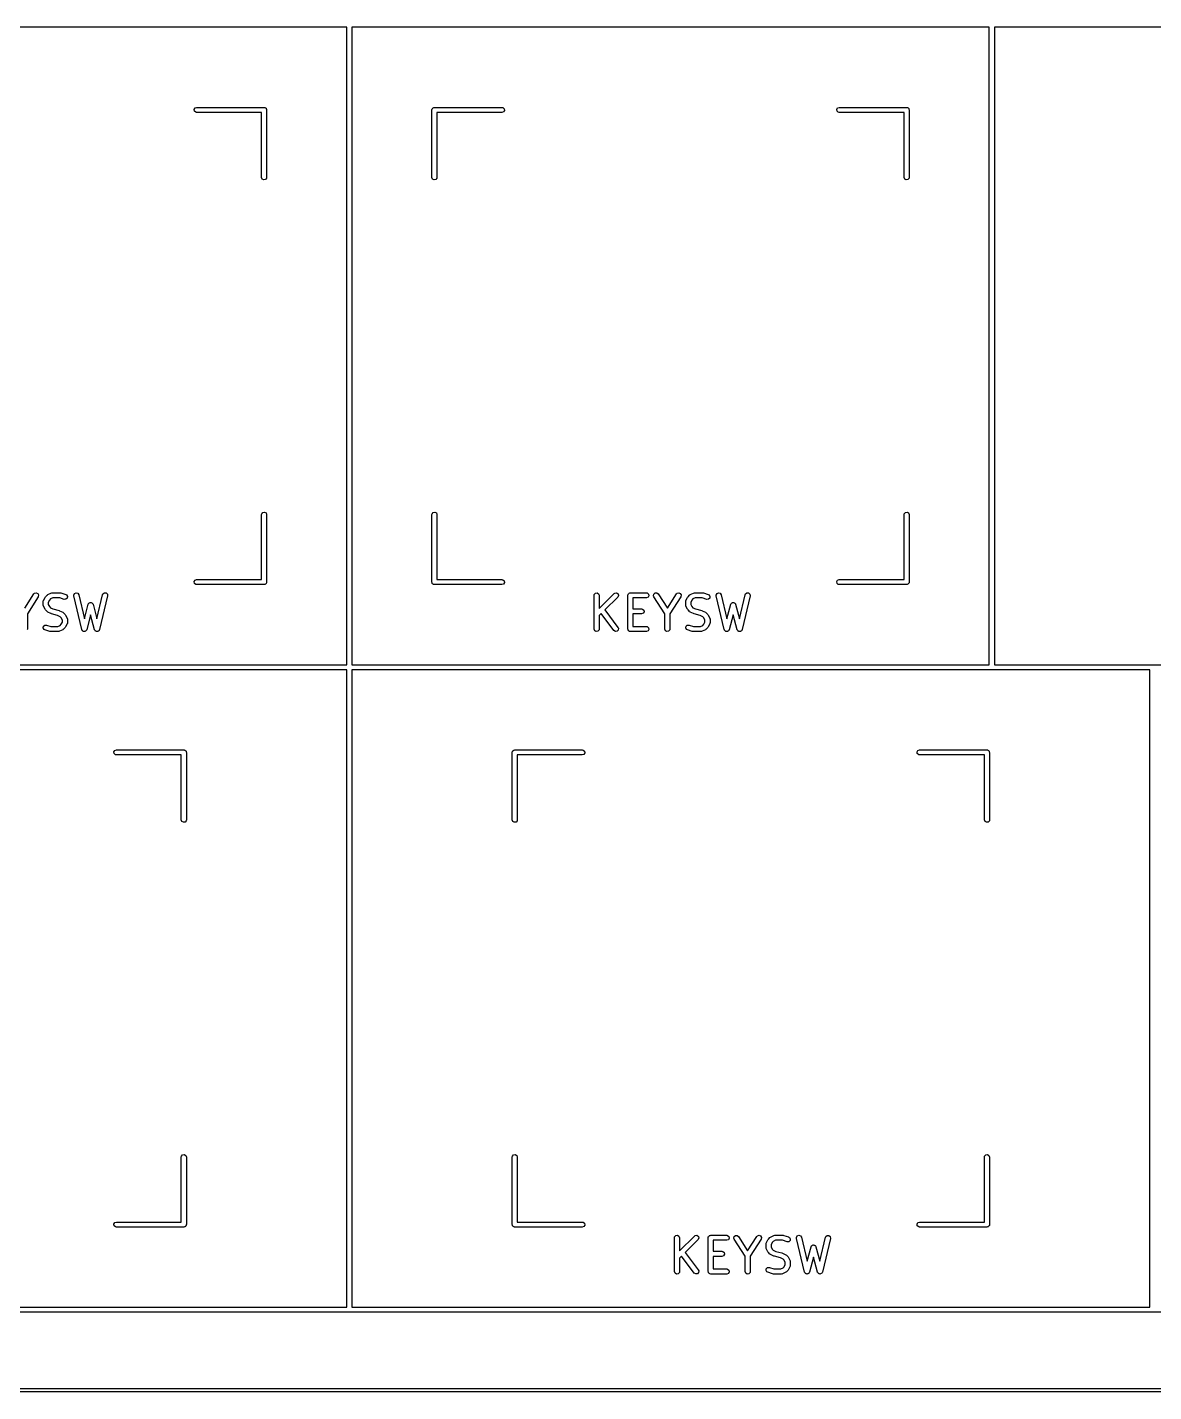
# Model space of a CAD drawing. Extents: x 382 to 810, y -162 to 0.
# Drawn here: x 667.52 to 700.92, y -161.91 to -121.45 of the extents above; entities that cross this region are included whole.
import ezdxf

# ---------------------------------------------------------------- set-up
doc = ezdxf.new("R2010")
doc.units = 0
doc.layers.add('BLACK', color=7, linetype='CONTINUOUS')

msp = doc.modelspace()

# ---------------------------------------------------------------- linework, layer by layer
at = {"layer": 'BLACK', "linetype": 'CONTINUOUS'}
for p, q in [((667.543, -121.449), (658.093, -121.449)), ((676.993, -121.449), (667.543, -121.449)), ((676.993, -140.349), (676.993, -121.449)), ((677.143, -121.449), (677.143, -140.349)), ((686.593, -121.449), (677.143, -121.449)), ((696.043, -121.449), (686.593, -121.449)), ((696.043, -140.349), (696.043, -121.449)), ((696.193, -121.449), (696.193, -140.349)), ((705.643, -121.449), (696.193, -121.449)), ((672.469, -123.886), (672.495, -123.842)), ((672.478, -123.937), (672.469, -123.886)), ((672.517, -123.97), (672.478, -123.937)), ((672.495, -123.842), (672.543, -123.824)), ((672.543, -123.974), (672.517, -123.97)), ((672.543, -123.824), (674.543, -123.824)), ((674.468, -123.974), (672.543, -123.974)), ((674.468, -125.899), (674.468, -123.974)), ((674.543, -123.824), (674.553, -123.826)), ((674.553, -123.826), (674.556, -123.826)), ((674.556, -123.826), (674.559, -123.827)), ((674.559, -123.827), (674.569, -123.829)), ((674.569, -123.829), (674.584, -123.842)), ((674.584, -123.842), (674.6, -123.851)), ((674.6, -123.851), (674.603, -123.858)), ((674.603, -123.858), (674.608, -123.862)), ((674.608, -123.862), (674.611, -123.881)), ((674.611, -123.881), (674.618, -123.899)), ((674.618, -123.899), (674.618, -125.899)), ((679.518, -123.899), (679.52, -123.89)), ((679.518, -125.899), (679.518, -123.899)), ((679.519, -123.886), (679.521, -123.884)), ((679.52, -123.89), (679.519, -123.886)), ((679.521, -123.884), (679.523, -123.874)), ((679.523, -123.874), (679.535, -123.859)), ((679.535, -123.859), (679.545, -123.842)), ((679.545, -123.842), (679.551, -123.84)), ((679.551, -123.84), (679.555, -123.835)), ((679.555, -123.835), (679.575, -123.831)), ((679.575, -123.831), (679.593, -123.824)), ((679.593, -123.824), (681.593, -123.824)), ((681.593, -123.974), (679.668, -123.974)), ((679.668, -123.974), (679.668, -125.899)), ((681.593, -123.824), (681.619, -123.829)), ((681.641, -123.957), (681.593, -123.974)), ((681.619, -123.829), (681.658, -123.862)), ((681.667, -123.913), (681.641, -123.957)), ((681.658, -123.862), (681.667, -123.913)), ((691.519, -123.886), (691.545, -123.842)), ((691.528, -123.937), (691.519, -123.886)), ((691.567, -123.97), (691.528, -123.937)), ((691.545, -123.842), (691.593, -123.824)), ((691.593, -123.974), (691.567, -123.97)), ((691.593, -123.824), (693.593, -123.824)), ((693.518, -123.974), (691.593, -123.974)), ((693.518, -125.899), (693.518, -123.974)), ((693.593, -123.824), (693.603, -123.826)), ((693.603, -123.826), (693.606, -123.826)), ((693.606, -123.826), (693.609, -123.827)), ((693.609, -123.827), (693.619, -123.829)), ((693.619, -123.829), (693.634, -123.842)), ((693.634, -123.842), (693.65, -123.851)), ((693.65, -123.851), (693.653, -123.858)), ((693.653, -123.858), (693.658, -123.862)), ((693.658, -123.862), (693.661, -123.881)), ((693.661, -123.881), (693.668, -123.899)), ((693.668, -123.899), (693.668, -125.899)), ((674.486, -125.948), (674.468, -125.899)), ((674.53, -125.973), (674.486, -125.948)), ((674.58, -125.964), (674.53, -125.973)), ((674.613, -125.925), (674.58, -125.964)), ((674.618, -125.899), (674.613, -125.925)), ((679.536, -125.948), (679.518, -125.899)), ((679.58, -125.973), (679.536, -125.948)), ((679.63, -125.964), (679.58, -125.973)), ((679.663, -125.925), (679.63, -125.964)), ((679.668, -125.899), (679.663, -125.925)), ((693.536, -125.948), (693.518, -125.899)), ((693.58, -125.973), (693.536, -125.948)), ((693.63, -125.964), (693.58, -125.973)), ((693.663, -125.925), (693.63, -125.964)), ((693.668, -125.899), (693.663, -125.925)), ((674.468, -135.899), (674.473, -135.874)), ((674.468, -137.824), (674.468, -135.899)), ((674.473, -135.874), (674.505, -135.835)), ((674.505, -135.835), (674.556, -135.826)), ((674.556, -135.826), (674.6, -135.851)), ((674.6, -135.851), (674.618, -135.899)), ((674.618, -135.899), (674.618, -137.899)), ((679.518, -135.899), (679.523, -135.874)), ((679.518, -137.899), (679.518, -135.899)), ((679.523, -135.874), (679.555, -135.835)), ((679.555, -135.835), (679.606, -135.826)), ((679.606, -135.826), (679.65, -135.851)), ((679.65, -135.851), (679.668, -135.899)), ((679.668, -135.899), (679.668, -137.824)), ((693.518, -135.899), (693.523, -135.874)), ((693.518, -137.824), (693.518, -135.899)), ((693.523, -135.874), (693.555, -135.835)), ((693.555, -135.835), (693.606, -135.826)), ((693.606, -135.826), (693.65, -135.851)), ((693.65, -135.851), (693.668, -135.899)), ((693.668, -135.899), (693.668, -137.899)), ((672.469, -137.886), (672.495, -137.842)), ((672.478, -137.937), (672.469, -137.886)), ((672.517, -137.97), (672.478, -137.937)), ((672.495, -137.842), (672.543, -137.824)), ((672.543, -137.824), (674.468, -137.824)), ((674.591, -137.957), (674.585, -137.959)), ((674.601, -137.94), (674.591, -137.957)), ((674.613, -137.925), (674.601, -137.94)), ((674.615, -137.915), (674.613, -137.925)), ((674.617, -137.913), (674.615, -137.915)), ((674.618, -137.899), (674.616, -137.909)), ((674.616, -137.909), (674.617, -137.913)), ((679.525, -137.918), (679.518, -137.899)), ((679.528, -137.937), (679.525, -137.918)), ((679.533, -137.941), (679.528, -137.937)), ((679.536, -137.948), (679.533, -137.941)), ((679.552, -137.957), (679.536, -137.948)), ((679.567, -137.97), (679.552, -137.957)), ((679.668, -137.824), (681.593, -137.824)), ((681.593, -137.824), (681.619, -137.829)), ((681.641, -137.957), (681.593, -137.974)), ((681.619, -137.829), (681.658, -137.862)), ((681.667, -137.913), (681.641, -137.957)), ((681.658, -137.862), (681.667, -137.913)), ((691.519, -137.886), (691.545, -137.842)), ((691.528, -137.937), (691.519, -137.886)), ((691.567, -137.97), (691.528, -137.937)), ((691.545, -137.842), (691.593, -137.824)), ((691.593, -137.824), (693.518, -137.824)), ((693.641, -137.957), (693.635, -137.959)), ((693.651, -137.94), (693.641, -137.957)), ((693.663, -137.925), (693.651, -137.94)), ((693.665, -137.915), (693.663, -137.925)), ((693.667, -137.913), (693.665, -137.915)), ((693.668, -137.899), (693.666, -137.909)), ((693.666, -137.909), (693.667, -137.913)), ((667.448, -138.676), (667.718, -138.252)), ((667.844, -138.332), (667.523, -138.837)), ((667.718, -138.252), (667.735, -138.232)), ((667.735, -138.232), (667.784, -138.217)), ((667.784, -138.217), (667.832, -138.236)), ((667.832, -138.236), (667.855, -138.282)), ((667.855, -138.282), (667.844, -138.332)), ((668, -138.449), (668.047, -138.354)), ((668.047, -138.354), (668.061, -138.335)), ((668.061, -138.334), (668.109, -138.286)), ((668.061, -138.335), (668.061, -138.334)), ((668.109, -138.286), (668.127, -138.274)), ((668.127, -138.274), (668.128, -138.272)), ((668.128, -138.272), (668.224, -138.225)), ((668.224, -138.225), (668.249, -138.217)), ((668.249, -138.217), (668.253, -138.218)), ((668.253, -138.218), (668.257, -138.217)), ((668.257, -138.217), (668.495, -138.217)), ((668.495, -138.217), (668.517, -138.221)), ((668.517, -138.221), (668.519, -138.221)), ((668.519, -138.221), (668.662, -138.268)), ((668.662, -138.268), (668.685, -138.281)), ((668.685, -138.281), (668.712, -138.324)), ((668.712, -138.324), (668.704, -138.375)), ((668.897, -138.283), (668.92, -138.237)), ((668.899, -138.309), (668.897, -138.283)), ((669.137, -139.309), (668.899, -138.309)), ((668.92, -138.237), (668.967, -138.217)), ((668.967, -138.217), (669.016, -138.232)), ((669.016, -138.232), (669.045, -138.274)), ((669.045, -138.274), (669.214, -138.985)), ((669.586, -138.985), (669.756, -138.274)), ((669.902, -138.309), (669.664, -139.309)), ((669.756, -138.274), (669.766, -138.251)), ((669.766, -138.251), (669.807, -138.22)), ((669.807, -138.22), (669.858, -138.223)), ((669.858, -138.223), (669.896, -138.258)), ((669.896, -138.258), (669.902, -138.309)), ((672.543, -137.974), (672.517, -137.97)), ((674.543, -137.974), (672.543, -137.974)), ((674.561, -137.968), (674.543, -137.974)), ((674.58, -137.964), (674.561, -137.968)), ((674.585, -137.959), (674.58, -137.964)), ((679.577, -137.972), (679.567, -137.97)), ((679.58, -137.973), (679.577, -137.972)), ((679.583, -137.973), (679.58, -137.973)), ((679.593, -137.974), (679.583, -137.973)), ((681.593, -137.974), (679.593, -137.974)), ((684.328, -138.292), (684.332, -138.266)), ((684.328, -139.292), (684.328, -138.292)), ((684.332, -138.266), (684.365, -138.227)), ((684.365, -138.227), (684.416, -138.218)), ((684.416, -138.218), (684.46, -138.244)), ((684.46, -138.244), (684.478, -138.292)), ((684.478, -138.682), (684.921, -138.239)), ((684.478, -138.292), (684.478, -138.682)), ((685.027, -138.345), (684.644, -138.727)), ((684.921, -138.239), (684.942, -138.224)), ((684.942, -138.224), (684.993, -138.219)), ((684.993, -138.219), (685.035, -138.249)), ((685.049, -138.298), (685.027, -138.345)), ((685.035, -138.249), (685.049, -138.298)), ((685.328, -138.292), (685.329, -138.282)), ((685.328, -139.292), (685.328, -138.292)), ((685.329, -138.279), (685.33, -138.276)), ((685.329, -138.282), (685.329, -138.279)), ((685.33, -138.276), (685.332, -138.266)), ((685.332, -138.266), (685.345, -138.251)), ((685.345, -138.251), (685.354, -138.234)), ((685.354, -138.234), (685.361, -138.232)), ((685.361, -138.232), (685.365, -138.227)), ((685.365, -138.227), (685.384, -138.223)), ((685.384, -138.223), (685.403, -138.217)), ((685.403, -138.217), (685.879, -138.217)), ((685.879, -138.217), (685.904, -138.221)), ((685.927, -138.349), (685.879, -138.367)), ((685.904, -138.221), (685.944, -138.254)), ((685.953, -138.305), (685.927, -138.349)), ((685.944, -138.254), (685.953, -138.305)), ((686.091, -138.308), (686.098, -138.257)), ((686.101, -138.332), (686.091, -138.308)), ((686.098, -138.257), (686.136, -138.223)), ((686.423, -138.837), (686.101, -138.332)), ((686.136, -138.223), (686.187, -138.22)), ((686.187, -138.22), (686.228, -138.252)), ((686.228, -138.252), (686.498, -138.676)), ((686.498, -138.676), (686.768, -138.252)), ((686.894, -138.332), (686.573, -138.837)), ((686.768, -138.252), (686.785, -138.232)), ((686.785, -138.232), (686.834, -138.217)), ((686.834, -138.217), (686.882, -138.236)), ((686.882, -138.236), (686.905, -138.282)), ((686.905, -138.282), (686.894, -138.332)), ((687.05, -138.449), (687.097, -138.354)), ((687.097, -138.354), (687.111, -138.335)), ((687.111, -138.334), (687.159, -138.286)), ((687.111, -138.335), (687.111, -138.334)), ((687.159, -138.286), (687.177, -138.274)), ((687.177, -138.274), (687.178, -138.272)), ((687.178, -138.272), (687.274, -138.225)), ((687.274, -138.225), (687.299, -138.217)), ((687.299, -138.217), (687.303, -138.218)), ((687.303, -138.218), (687.307, -138.217)), ((687.307, -138.217), (687.545, -138.217)), ((687.545, -138.217), (687.567, -138.221)), ((687.567, -138.221), (687.569, -138.221)), ((687.569, -138.221), (687.712, -138.268)), ((687.712, -138.268), (687.735, -138.281)), ((687.735, -138.281), (687.762, -138.324)), ((687.762, -138.324), (687.754, -138.375)), ((687.947, -138.283), (687.97, -138.237)), ((687.949, -138.309), (687.947, -138.283)), ((688.187, -139.309), (687.949, -138.309)), ((687.97, -138.237), (688.017, -138.217)), ((688.017, -138.217), (688.066, -138.232)), ((688.066, -138.232), (688.095, -138.274)), ((688.095, -138.274), (688.264, -138.985)), ((688.636, -138.985), (688.806, -138.274)), ((688.952, -138.309), (688.714, -139.309)), ((688.806, -138.274), (688.816, -138.251)), ((688.816, -138.251), (688.857, -138.22)), ((688.857, -138.22), (688.908, -138.223)), ((688.908, -138.223), (688.946, -138.258)), ((688.946, -138.258), (688.952, -138.309)), ((691.593, -137.974), (691.567, -137.97)), ((693.593, -137.974), (691.593, -137.974)), ((693.611, -137.968), (693.593, -137.974)), ((693.63, -137.964), (693.611, -137.968)), ((693.635, -137.959), (693.63, -137.964)), ((667.992, -138.482), (667.996, -138.457)), ((667.992, -138.578), (667.992, -138.482)), ((667.993, -138.582), (667.992, -138.578)), ((667.992, -138.586), (667.993, -138.582)), ((668, -138.611), (667.992, -138.586)), ((667.996, -138.457), (667.999, -138.453)), ((667.999, -138.453), (668, -138.449)), ((668.047, -138.706), (668, -138.611)), ((668.049, -138.707), (668.047, -138.706)), ((668.061, -138.726), (668.049, -138.707)), ((668.109, -138.773), (668.061, -138.726)), ((668.176, -138.431), (668.142, -138.5)), ((668.142, -138.5), (668.142, -138.56)), ((668.142, -138.56), (668.176, -138.628)), ((668.206, -138.401), (668.176, -138.431)), ((668.176, -138.628), (668.206, -138.659)), ((668.275, -138.367), (668.206, -138.401)), ((668.206, -138.659), (668.283, -138.697)), ((668.483, -138.367), (668.275, -138.367)), ((668.283, -138.697), (668.466, -138.743)), ((668.466, -138.743), (668.478, -138.748)), ((668.478, -138.748), (668.481, -138.749)), ((668.481, -138.749), (668.577, -138.796)), ((668.615, -138.411), (668.483, -138.367)), ((668.666, -138.409), (668.615, -138.411)), ((668.704, -138.375), (668.666, -138.409)), ((669.214, -138.985), (669.328, -138.558)), ((669.328, -138.558), (669.339, -138.535)), ((669.339, -138.535), (669.344, -138.531)), ((669.344, -138.531), (669.347, -138.524)), ((669.347, -138.524), (669.365, -138.516)), ((669.365, -138.516), (669.381, -138.505)), ((669.381, -138.505), (669.387, -138.506)), ((669.387, -138.506), (669.394, -138.503)), ((669.394, -138.503), (669.412, -138.508)), ((669.412, -138.508), (669.432, -138.51)), ((669.432, -138.51), (669.437, -138.514)), ((669.437, -138.514), (669.443, -138.516)), ((669.443, -138.516), (669.454, -138.532)), ((669.454, -138.532), (669.468, -138.546)), ((669.468, -138.546), (669.469, -138.553)), ((669.469, -138.553), (669.473, -138.558)), ((669.473, -138.558), (669.586, -138.985)), ((684.644, -138.727), (685.034, -139.247)), ((685.879, -138.367), (685.478, -138.367)), ((685.478, -138.367), (685.478, -138.693)), ((685.478, -138.693), (685.736, -138.693)), ((685.736, -138.693), (685.762, -138.698)), ((685.762, -138.698), (685.801, -138.73)), ((685.801, -138.73), (685.81, -138.781)), ((687.042, -138.482), (687.046, -138.457)), ((687.042, -138.578), (687.042, -138.482)), ((687.043, -138.582), (687.042, -138.578)), ((687.042, -138.586), (687.043, -138.582)), ((687.05, -138.611), (687.042, -138.586)), ((687.046, -138.457), (687.049, -138.453)), ((687.049, -138.453), (687.05, -138.449)), ((687.097, -138.706), (687.05, -138.611)), ((687.099, -138.707), (687.097, -138.706)), ((687.111, -138.726), (687.099, -138.707)), ((687.159, -138.773), (687.111, -138.726)), ((687.226, -138.431), (687.192, -138.5)), ((687.192, -138.5), (687.192, -138.56)), ((687.192, -138.56), (687.226, -138.628)), ((687.256, -138.401), (687.226, -138.431)), ((687.226, -138.628), (687.256, -138.659)), ((687.325, -138.367), (687.256, -138.401)), ((687.256, -138.659), (687.333, -138.697)), ((687.533, -138.367), (687.325, -138.367)), ((687.333, -138.697), (687.516, -138.743)), ((687.516, -138.743), (687.528, -138.748)), ((687.528, -138.748), (687.531, -138.749)), ((687.531, -138.749), (687.627, -138.796)), ((687.665, -138.411), (687.533, -138.367)), ((687.716, -138.409), (687.665, -138.411)), ((687.754, -138.375), (687.716, -138.409)), ((688.264, -138.985), (688.378, -138.558)), ((688.378, -138.558), (688.389, -138.535)), ((688.389, -138.535), (688.394, -138.531)), ((688.394, -138.531), (688.397, -138.524)), ((688.397, -138.524), (688.415, -138.516)), ((688.415, -138.516), (688.431, -138.505)), ((688.431, -138.505), (688.437, -138.506)), ((688.437, -138.506), (688.444, -138.503)), ((688.444, -138.503), (688.462, -138.508)), ((688.462, -138.508), (688.482, -138.51)), ((688.482, -138.51), (688.487, -138.514)), ((688.487, -138.514), (688.493, -138.516)), ((688.493, -138.516), (688.504, -138.532)), ((688.504, -138.532), (688.518, -138.546)), ((688.518, -138.546), (688.519, -138.553)), ((688.519, -138.553), (688.523, -138.558)), ((688.523, -138.558), (688.636, -138.985)), ((667.523, -138.837), (667.523, -139.292)), ((668.11, -138.774), (668.109, -138.773)), ((668.128, -138.787), (668.11, -138.774)), ((668.224, -138.835), (668.128, -138.787)), ((668.227, -138.835), (668.224, -138.835)), ((668.239, -138.841), (668.227, -138.835)), ((668.422, -138.886), (668.239, -138.841)), ((668.499, -138.925), (668.422, -138.886)), ((668.529, -138.955), (668.499, -138.925)), ((668.499, -139.183), (668.529, -139.152)), ((668.563, -139.024), (668.529, -138.955)), ((668.529, -139.152), (668.563, -139.084)), ((668.563, -139.084), (668.563, -139.024)), ((668.577, -138.796), (668.595, -138.81)), ((668.595, -138.81), (668.596, -138.81)), ((668.596, -138.81), (668.644, -138.858)), ((668.644, -138.858), (668.657, -138.876)), ((668.657, -138.876), (668.658, -138.877)), ((668.658, -138.877), (668.705, -138.973)), ((668.705, -139.135), (668.658, -139.23)), ((668.705, -138.973), (668.713, -138.998)), ((668.706, -139.13), (668.705, -139.135)), ((668.709, -139.127), (668.706, -139.13)), ((668.713, -139.101), (668.709, -139.127)), ((668.713, -138.998), (668.712, -139.002)), ((668.712, -139.002), (668.713, -139.006)), ((668.713, -139.006), (668.713, -139.101)), ((669.4, -138.869), (669.282, -139.311)), ((669.518, -139.311), (669.4, -138.869)), ((684.537, -138.835), (684.478, -138.894)), ((684.478, -138.894), (684.478, -139.292)), ((684.914, -139.337), (684.537, -138.835)), ((685.736, -138.843), (685.478, -138.843)), ((685.478, -138.843), (685.478, -139.217)), ((685.784, -138.825), (685.736, -138.843)), ((685.81, -138.781), (685.784, -138.825)), ((686.423, -139.292), (686.423, -138.837)), ((686.573, -138.837), (686.573, -139.292)), ((687.16, -138.774), (687.159, -138.773)), ((687.178, -138.787), (687.16, -138.774)), ((687.274, -138.835), (687.178, -138.787)), ((687.277, -138.835), (687.274, -138.835)), ((687.289, -138.841), (687.277, -138.835)), ((687.472, -138.886), (687.289, -138.841)), ((687.549, -138.925), (687.472, -138.886)), ((687.579, -138.955), (687.549, -138.925)), ((687.549, -139.183), (687.579, -139.152)), ((687.613, -139.024), (687.579, -138.955)), ((687.579, -139.152), (687.613, -139.084)), ((687.613, -139.084), (687.613, -139.024)), ((687.627, -138.796), (687.645, -138.81)), ((687.645, -138.81), (687.646, -138.81)), ((687.646, -138.81), (687.694, -138.858)), ((687.694, -138.858), (687.707, -138.876)), ((687.707, -138.876), (687.708, -138.877)), ((687.708, -138.877), (687.755, -138.973)), ((687.755, -139.135), (687.708, -139.23)), ((687.755, -138.973), (687.763, -138.998)), ((687.756, -139.13), (687.755, -139.135)), ((687.759, -139.127), (687.756, -139.13)), ((687.763, -139.101), (687.759, -139.127)), ((687.763, -138.998), (687.762, -139.002)), ((687.762, -139.002), (687.763, -139.006)), ((687.763, -139.006), (687.763, -139.101)), ((688.45, -138.869), (688.332, -139.311)), ((688.568, -139.311), (688.45, -138.869)), ((667.523, -139.292), (667.518, -139.317)), ((667.993, -139.259), (668.001, -139.208)), ((668.02, -139.303), (667.993, -139.259)), ((668.001, -139.208), (668.039, -139.174)), ((668.043, -139.315), (668.02, -139.303)), ((668.039, -139.174), (668.091, -139.173)), ((668.186, -139.363), (668.043, -139.315)), ((668.091, -139.173), (668.222, -139.217)), ((668.188, -139.363), (668.186, -139.363)), ((668.21, -139.367), (668.188, -139.363)), ((668.448, -139.367), (668.21, -139.367)), ((668.222, -139.217), (668.43, -139.217)), ((668.43, -139.217), (668.499, -139.183)), ((668.452, -139.365), (668.448, -139.367)), ((668.456, -139.366), (668.452, -139.365)), ((668.481, -139.359), (668.456, -139.366)), ((668.577, -139.311), (668.481, -139.359)), ((668.578, -139.31), (668.577, -139.311)), ((668.596, -139.297), (668.578, -139.31)), ((668.644, -139.25), (668.596, -139.297)), ((668.658, -139.23), (668.644, -139.248)), ((668.644, -139.248), (668.644, -139.25)), ((669.141, -139.316), (669.137, -139.309)), ((669.142, -139.324), (669.141, -139.316)), ((669.155, -139.337), (669.142, -139.324)), ((669.165, -139.352), (669.155, -139.337)), ((669.172, -139.354), (669.165, -139.352)), ((669.178, -139.36), (669.172, -139.354)), ((669.196, -139.361), (669.178, -139.36)), ((669.214, -139.367), (669.196, -139.361)), ((669.221, -139.364), (669.214, -139.367)), ((669.229, -139.364), (669.221, -139.364)), ((669.244, -139.354), (669.229, -139.364)), ((669.261, -139.346), (669.244, -139.354)), ((669.265, -139.339), (669.261, -139.346)), ((669.271, -139.335), (669.265, -139.339)), ((669.282, -139.311), (669.271, -139.335)), ((669.523, -139.318), (669.518, -139.311)), ((669.524, -139.325), (669.523, -139.318)), ((669.537, -139.338), (669.524, -139.325)), ((669.548, -139.353), (669.537, -139.338)), ((669.555, -139.355), (669.548, -139.353)), ((669.561, -139.361), (669.555, -139.355)), ((669.579, -139.362), (669.561, -139.361)), ((669.597, -139.367), (669.579, -139.362)), ((669.604, -139.363), (669.597, -139.367)), ((669.612, -139.364), (669.604, -139.363)), ((669.627, -139.353), (669.612, -139.364)), ((669.644, -139.345), (669.627, -139.353)), ((669.647, -139.338), (669.644, -139.345)), ((669.653, -139.333), (669.647, -139.338)), ((669.664, -139.309), (669.653, -139.333)), ((684.345, -139.34), (684.328, -139.292)), ((684.389, -139.366), (684.345, -139.34)), ((684.44, -139.357), (684.389, -139.366)), ((684.473, -139.317), (684.44, -139.357)), ((684.478, -139.292), (684.473, -139.317)), ((684.957, -139.365), (684.914, -139.337)), ((685.008, -139.359), (684.957, -139.365)), ((685.043, -139.321), (685.008, -139.359)), ((685.034, -139.247), (685.046, -139.27)), ((685.046, -139.27), (685.043, -139.321)), ((685.334, -139.31), (685.328, -139.292)), ((685.338, -139.329), (685.334, -139.31)), ((685.343, -139.334), (685.338, -139.329)), ((685.345, -139.34), (685.343, -139.334)), ((685.362, -139.35), (685.345, -139.34)), ((685.377, -139.362), (685.362, -139.35)), ((685.387, -139.364), (685.377, -139.362)), ((685.389, -139.366), (685.387, -139.364)), ((685.393, -139.365), (685.389, -139.366)), ((685.403, -139.367), (685.393, -139.365)), ((685.879, -139.367), (685.403, -139.367)), ((685.478, -139.217), (685.879, -139.217)), ((685.879, -139.217), (685.904, -139.221)), ((685.927, -139.349), (685.879, -139.367)), ((685.904, -139.221), (685.944, -139.254)), ((685.953, -139.305), (685.927, -139.349)), ((685.944, -139.254), (685.953, -139.305)), ((686.44, -139.34), (686.423, -139.292)), ((686.485, -139.366), (686.44, -139.34)), ((686.535, -139.357), (686.485, -139.366)), ((686.568, -139.317), (686.535, -139.357)), ((686.573, -139.292), (686.568, -139.317)), ((687.043, -139.259), (687.051, -139.208)), ((687.07, -139.303), (687.043, -139.259)), ((687.051, -139.208), (687.089, -139.174)), ((687.093, -139.315), (687.07, -139.303)), ((687.089, -139.174), (687.141, -139.173)), ((687.236, -139.363), (687.093, -139.315)), ((687.141, -139.173), (687.272, -139.217)), ((687.238, -139.363), (687.236, -139.363)), ((687.26, -139.367), (687.238, -139.363)), ((687.498, -139.367), (687.26, -139.367)), ((687.272, -139.217), (687.48, -139.217)), ((687.48, -139.217), (687.549, -139.183)), ((687.502, -139.365), (687.498, -139.367)), ((687.506, -139.366), (687.502, -139.365)), ((687.531, -139.359), (687.506, -139.366)), ((687.627, -139.311), (687.531, -139.359)), ((687.628, -139.31), (687.627, -139.311)), ((687.646, -139.297), (687.628, -139.31)), ((687.694, -139.25), (687.646, -139.297)), ((687.708, -139.23), (687.694, -139.248)), ((687.694, -139.248), (687.694, -139.25)), ((688.191, -139.316), (688.187, -139.309)), ((688.192, -139.324), (688.191, -139.316)), ((688.205, -139.337), (688.192, -139.324)), ((688.215, -139.352), (688.205, -139.337)), ((688.222, -139.354), (688.215, -139.352)), ((688.228, -139.36), (688.222, -139.354)), ((688.246, -139.361), (688.228, -139.36)), ((688.264, -139.367), (688.246, -139.361)), ((688.271, -139.364), (688.264, -139.367)), ((688.279, -139.364), (688.271, -139.364)), ((688.294, -139.354), (688.279, -139.364)), ((688.311, -139.346), (688.294, -139.354)), ((688.315, -139.339), (688.311, -139.346)), ((688.321, -139.335), (688.315, -139.339)), ((688.332, -139.311), (688.321, -139.335)), ((688.573, -139.318), (688.568, -139.311)), ((688.574, -139.325), (688.573, -139.318)), ((688.587, -139.338), (688.574, -139.325)), ((688.598, -139.353), (688.587, -139.338)), ((688.605, -139.355), (688.598, -139.353)), ((688.611, -139.361), (688.605, -139.355)), ((688.629, -139.362), (688.611, -139.361)), ((688.647, -139.367), (688.629, -139.362)), ((688.654, -139.363), (688.647, -139.367)), ((688.662, -139.364), (688.654, -139.363)), ((688.677, -139.353), (688.662, -139.364)), ((688.694, -139.345), (688.677, -139.353)), ((688.697, -139.338), (688.694, -139.345)), ((688.703, -139.333), (688.697, -139.338)), ((688.714, -139.309), (688.703, -139.333)), ((658.093, -140.349), (676.993, -140.349)), ((677.143, -140.349), (696.043, -140.349)), ((696.193, -140.349), (700.88, -140.349)), ((700.88, -140.349), (748.43, -140.349)), ((676.993, -140.499), (658.018, -140.499)), ((676.993, -159.399), (676.993, -140.499)), ((677.143, -140.499), (677.143, -159.399)), ((696.118, -140.499), (677.143, -140.499)), ((700.805, -140.499), (696.118, -140.499)), ((700.805, -159.399), (700.805, -140.499)), ((670.088, -142.936), (670.114, -142.892)), ((670.097, -142.987), (670.088, -142.936)), ((670.136, -143.02), (670.097, -142.987)), ((670.114, -142.892), (670.162, -142.874)), ((670.162, -143.024), (670.136, -143.02)), ((670.162, -142.874), (672.162, -142.874)), ((672.087, -143.024), (670.162, -143.024)), ((672.087, -144.949), (672.087, -143.024)), ((672.162, -142.874), (672.171, -142.876)), ((672.171, -142.876), (672.175, -142.876)), ((672.175, -142.876), (672.178, -142.877)), ((672.178, -142.877), (672.187, -142.879)), ((672.187, -142.879), (672.202, -142.892)), ((672.202, -142.892), (672.219, -142.901)), ((672.219, -142.901), (672.222, -142.908)), ((672.222, -142.908), (672.227, -142.912)), ((672.227, -142.912), (672.23, -142.931)), ((672.23, -142.931), (672.237, -142.949)), ((672.237, -142.949), (672.237, -144.949)), ((681.899, -142.949), (681.901, -142.94)), ((681.899, -144.949), (681.899, -142.949)), ((681.9, -142.936), (681.902, -142.934)), ((681.901, -142.94), (681.9, -142.936)), ((681.902, -142.934), (681.904, -142.924)), ((681.904, -142.924), (681.916, -142.909)), ((681.916, -142.909), (681.926, -142.892)), ((681.926, -142.892), (681.932, -142.89)), ((681.932, -142.89), (681.937, -142.885)), ((681.937, -142.885), (681.956, -142.881)), ((681.956, -142.881), (681.974, -142.874)), ((681.974, -142.874), (683.974, -142.874)), ((683.974, -143.024), (682.049, -143.024)), ((682.049, -143.024), (682.049, -144.949)), ((683.974, -142.874), (684, -142.879)), ((684.022, -143.007), (683.974, -143.024)), ((684, -142.879), (684.039, -142.912)), ((684.048, -142.963), (684.022, -143.007)), ((684.039, -142.912), (684.048, -142.963)), ((693.9, -142.936), (693.926, -142.892)), ((693.909, -142.987), (693.9, -142.936)), ((693.949, -143.02), (693.909, -142.987)), ((693.926, -142.892), (693.974, -142.874)), ((693.974, -143.024), (693.949, -143.02)), ((693.974, -142.874), (695.974, -142.874)), ((695.899, -143.024), (693.974, -143.024)), ((695.899, -144.949), (695.899, -143.024)), ((695.974, -142.874), (695.984, -142.876)), ((695.984, -142.876), (695.987, -142.876)), ((695.987, -142.876), (695.99, -142.877)), ((695.99, -142.877), (696, -142.879)), ((696, -142.879), (696.015, -142.892)), ((696.015, -142.892), (696.032, -142.901)), ((696.032, -142.901), (696.034, -142.908)), ((696.034, -142.908), (696.039, -142.912)), ((696.039, -142.912), (696.043, -142.931)), ((696.043, -142.931), (696.049, -142.949)), ((696.049, -142.949), (696.049, -144.949)), ((672.104, -144.998), (672.087, -144.949)), ((672.149, -145.023), (672.104, -144.998)), ((672.199, -145.014), (672.149, -145.023)), ((672.232, -144.975), (672.199, -145.014)), ((672.237, -144.949), (672.232, -144.975)), ((681.917, -144.998), (681.899, -144.949)), ((681.961, -145.023), (681.917, -144.998)), ((682.012, -145.014), (681.961, -145.023)), ((682.045, -144.975), (682.012, -145.014)), ((682.049, -144.949), (682.045, -144.975)), ((695.917, -144.998), (695.899, -144.949)), ((695.961, -145.023), (695.917, -144.998)), ((696.012, -145.014), (695.961, -145.023)), ((696.045, -144.975), (696.012, -145.014)), ((696.049, -144.949), (696.045, -144.975)), ((672.087, -154.949), (672.091, -154.924)), ((672.087, -156.874), (672.087, -154.949)), ((672.091, -154.924), (672.124, -154.885)), ((672.124, -154.885), (672.175, -154.876)), ((672.175, -154.876), (672.219, -154.901)), ((672.219, -154.901), (672.237, -154.949)), ((672.237, -154.949), (672.237, -156.949)), ((681.899, -154.949), (681.904, -154.924)), ((681.899, -156.949), (681.899, -154.949)), ((681.904, -154.924), (681.937, -154.885)), ((681.937, -154.885), (681.987, -154.876)), ((681.987, -154.876), (682.032, -154.901)), ((682.032, -154.901), (682.049, -154.949)), ((682.049, -154.949), (682.049, -156.874)), ((695.899, -154.949), (695.904, -154.924)), ((695.899, -156.874), (695.899, -154.949)), ((695.904, -154.924), (695.937, -154.885)), ((695.937, -154.885), (695.987, -154.876)), ((695.987, -154.876), (696.032, -154.901)), ((696.032, -154.901), (696.049, -154.949)), ((696.049, -154.949), (696.049, -156.949)), ((670.088, -156.936), (670.114, -156.892)), ((670.097, -156.987), (670.088, -156.936)), ((670.114, -156.892), (670.162, -156.874)), ((670.162, -156.874), (672.087, -156.874)), ((672.234, -156.965), (672.232, -156.975)), ((672.236, -156.963), (672.234, -156.965)), ((672.237, -156.949), (672.235, -156.959)), ((672.235, -156.959), (672.236, -156.963)), ((681.906, -156.968), (681.899, -156.949)), ((681.909, -156.987), (681.906, -156.968)), ((682.049, -156.874), (683.974, -156.874)), ((683.974, -156.874), (684, -156.879)), ((684, -156.879), (684.039, -156.912)), ((684.048, -156.963), (684.022, -157.007)), ((684.039, -156.912), (684.048, -156.963)), ((693.9, -156.936), (693.926, -156.892)), ((693.909, -156.987), (693.9, -156.936)), ((693.926, -156.892), (693.974, -156.874)), ((693.974, -156.874), (695.899, -156.874)), ((696.046, -156.965), (696.045, -156.975)), ((696.048, -156.963), (696.046, -156.965)), ((696.049, -156.949), (696.048, -156.959)), ((696.048, -156.959), (696.048, -156.963)), ((670.136, -157.02), (670.097, -156.987)), ((670.162, -157.024), (670.136, -157.02)), ((672.162, -157.024), (670.162, -157.024)), ((672.18, -157.018), (672.162, -157.024)), ((672.199, -157.014), (672.18, -157.018)), ((672.204, -157.009), (672.199, -157.014)), ((672.21, -157.007), (672.204, -157.009)), ((672.22, -156.99), (672.21, -157.007)), ((672.232, -156.975), (672.22, -156.99)), ((681.914, -156.991), (681.909, -156.987)), ((681.917, -156.998), (681.914, -156.991)), ((681.934, -157.007), (681.917, -156.998)), ((681.949, -157.02), (681.934, -157.007)), ((681.958, -157.022), (681.949, -157.02)), ((681.961, -157.023), (681.958, -157.022)), ((681.965, -157.023), (681.961, -157.023)), ((681.974, -157.024), (681.965, -157.023)), ((683.974, -157.024), (681.974, -157.024)), ((684.022, -157.007), (683.974, -157.024)), ((686.709, -157.342), (686.713, -157.316)), ((686.709, -158.342), (686.709, -157.342)), ((686.713, -157.316), (686.746, -157.277)), ((686.746, -157.277), (686.797, -157.268)), ((686.797, -157.268), (686.841, -157.294)), ((686.841, -157.294), (686.859, -157.342)), ((686.859, -157.732), (687.302, -157.289)), ((686.859, -157.342), (686.859, -157.732)), ((687.302, -157.289), (687.323, -157.274)), ((687.323, -157.274), (687.375, -157.269)), ((687.375, -157.269), (687.417, -157.299)), ((687.43, -157.348), (687.408, -157.395)), ((687.417, -157.299), (687.43, -157.348)), ((687.709, -157.342), (687.71, -157.332)), ((687.709, -158.342), (687.709, -157.342)), ((687.71, -157.329), (687.712, -157.326)), ((687.71, -157.332), (687.71, -157.329)), ((687.712, -157.326), (687.713, -157.316)), ((687.713, -157.316), (687.726, -157.301)), ((687.726, -157.301), (687.736, -157.284)), ((687.736, -157.284), (687.742, -157.282)), ((687.742, -157.282), (687.746, -157.277)), ((687.746, -157.277), (687.765, -157.273)), ((687.765, -157.273), (687.784, -157.267)), ((687.784, -157.267), (688.26, -157.267)), ((688.26, -157.267), (688.286, -157.271)), ((688.286, -157.271), (688.325, -157.304)), ((688.334, -157.355), (688.308, -157.399)), ((688.325, -157.304), (688.334, -157.355)), ((688.472, -157.358), (688.479, -157.307)), ((688.482, -157.382), (688.472, -157.358)), ((688.479, -157.307), (688.517, -157.273)), ((688.517, -157.273), (688.568, -157.27)), ((688.568, -157.27), (688.609, -157.302)), ((688.609, -157.302), (688.879, -157.726)), ((688.879, -157.726), (689.149, -157.302)), ((689.149, -157.302), (689.167, -157.282)), ((689.167, -157.282), (689.216, -157.267)), ((689.216, -157.267), (689.263, -157.286)), ((689.263, -157.286), (689.287, -157.332)), ((689.287, -157.332), (689.276, -157.382)), ((689.493, -157.384), (689.54, -157.336)), ((689.54, -157.336), (689.559, -157.324)), ((689.559, -157.324), (689.56, -157.322)), ((689.56, -157.322), (689.655, -157.275)), ((689.655, -157.275), (689.68, -157.267)), ((689.68, -157.267), (689.684, -157.268)), ((689.684, -157.268), (689.689, -157.267)), ((689.689, -157.267), (689.927, -157.267)), ((689.927, -157.267), (689.949, -157.271)), ((689.949, -157.271), (689.95, -157.271)), ((689.95, -157.271), (690.093, -157.318)), ((690.093, -157.318), (690.116, -157.331)), ((690.116, -157.331), (690.143, -157.374)), ((690.143, -157.374), (690.135, -157.425)), ((690.328, -157.333), (690.351, -157.287)), ((690.33, -157.359), (690.328, -157.333)), ((690.568, -158.359), (690.33, -157.359)), ((690.351, -157.287), (690.398, -157.267)), ((690.398, -157.267), (690.448, -157.282)), ((690.448, -157.282), (690.476, -157.324)), ((690.476, -157.324), (690.645, -158.035)), ((691.018, -158.035), (691.187, -157.324)), ((691.333, -157.359), (691.095, -158.359)), ((691.187, -157.324), (691.197, -157.301)), ((691.197, -157.301), (691.239, -157.27)), ((691.239, -157.27), (691.29, -157.273)), ((691.29, -157.273), (691.327, -157.308)), ((691.327, -157.308), (691.333, -157.359)), ((693.949, -157.02), (693.909, -156.987)), ((693.974, -157.024), (693.949, -157.02)), ((695.974, -157.024), (693.974, -157.024)), ((695.993, -157.018), (695.974, -157.024)), ((696.012, -157.014), (695.993, -157.018)), ((696.016, -157.009), (696.012, -157.014)), ((696.022, -157.007), (696.016, -157.009)), ((696.032, -156.99), (696.022, -157.007)), ((696.045, -156.975), (696.032, -156.99)), ((687.408, -157.395), (687.026, -157.777)), ((687.026, -157.777), (687.415, -158.297)), ((688.26, -157.417), (687.859, -157.417)), ((687.859, -157.417), (687.859, -157.743)), ((687.859, -157.743), (688.117, -157.743)), ((688.117, -157.743), (688.143, -157.748)), ((688.143, -157.748), (688.182, -157.78)), ((688.182, -157.78), (688.191, -157.831)), ((688.308, -157.399), (688.26, -157.417)), ((688.804, -157.887), (688.482, -157.382)), ((689.276, -157.382), (688.954, -157.887)), ((689.423, -157.532), (689.428, -157.507)), ((689.423, -157.628), (689.423, -157.532)), ((689.425, -157.632), (689.423, -157.628)), ((689.424, -157.636), (689.425, -157.632)), ((689.431, -157.661), (689.424, -157.636)), ((689.428, -157.507), (689.43, -157.503)), ((689.43, -157.503), (689.431, -157.499)), ((689.431, -157.499), (689.479, -157.404)), ((689.479, -157.756), (689.431, -157.661)), ((689.479, -157.404), (689.492, -157.385)), ((689.48, -157.757), (689.479, -157.756)), ((689.493, -157.776), (689.48, -157.757)), ((689.492, -157.385), (689.493, -157.384)), ((689.54, -157.823), (689.493, -157.776)), ((689.607, -157.481), (689.573, -157.55)), ((689.573, -157.55), (689.573, -157.61)), ((689.573, -157.61), (689.607, -157.678)), ((689.638, -157.451), (689.607, -157.481)), ((689.607, -157.678), (689.638, -157.709)), ((689.706, -157.417), (689.638, -157.451)), ((689.638, -157.709), (689.715, -157.747)), ((689.914, -157.417), (689.706, -157.417)), ((689.715, -157.747), (689.897, -157.793)), ((690.046, -157.461), (689.914, -157.417)), ((690.097, -157.459), (690.046, -157.461)), ((690.135, -157.425), (690.097, -157.459)), ((690.645, -158.035), (690.759, -157.608)), ((690.759, -157.608), (690.77, -157.585)), ((690.77, -157.585), (690.776, -157.581)), ((690.776, -157.581), (690.778, -157.574)), ((690.778, -157.574), (690.796, -157.566)), ((690.796, -157.566), (690.812, -157.555)), ((690.812, -157.555), (690.819, -157.556)), ((690.819, -157.556), (690.825, -157.553)), ((690.825, -157.553), (690.844, -157.558)), ((690.844, -157.558), (690.863, -157.56)), ((690.863, -157.56), (690.868, -157.564)), ((690.868, -157.564), (690.874, -157.566)), ((690.874, -157.566), (690.886, -157.582)), ((690.886, -157.582), (690.899, -157.596)), ((690.899, -157.596), (690.9, -157.603)), ((690.9, -157.603), (690.904, -157.608)), ((690.904, -157.608), (691.018, -158.035)), ((686.919, -157.885), (686.859, -157.944)), ((686.859, -157.944), (686.859, -158.342)), ((687.295, -158.387), (686.919, -157.885)), ((688.117, -157.893), (687.859, -157.893)), ((687.859, -157.893), (687.859, -158.267)), ((688.165, -157.875), (688.117, -157.893)), ((688.191, -157.831), (688.165, -157.875)), ((688.804, -158.342), (688.804, -157.887)), ((688.954, -157.887), (688.954, -158.342)), ((689.542, -157.824), (689.54, -157.823)), ((689.56, -157.837), (689.542, -157.824)), ((689.655, -157.885), (689.56, -157.837)), ((689.659, -157.885), (689.655, -157.885)), ((689.67, -157.891), (689.659, -157.885)), ((689.853, -157.936), (689.67, -157.891)), ((689.93, -157.975), (689.853, -157.936)), ((689.897, -157.793), (689.909, -157.798)), ((689.909, -157.798), (689.913, -157.799)), ((689.913, -157.799), (690.008, -157.846)), ((689.96, -158.005), (689.93, -157.975)), ((689.994, -158.074), (689.96, -158.005)), ((689.96, -158.202), (689.994, -158.134)), ((689.994, -158.134), (689.994, -158.074)), ((690.008, -157.846), (690.026, -157.86)), ((690.026, -157.86), (690.027, -157.86)), ((690.027, -157.86), (690.075, -157.908)), ((690.075, -157.908), (690.088, -157.926)), ((690.088, -157.926), (690.089, -157.927)), ((690.089, -157.927), (690.137, -158.023)), ((690.137, -158.185), (690.089, -158.28)), ((690.137, -158.023), (690.144, -158.048)), ((690.14, -158.177), (690.137, -158.18)), ((690.137, -158.18), (690.137, -158.185)), ((690.144, -158.151), (690.14, -158.177)), ((690.144, -158.048), (690.143, -158.052)), ((690.143, -158.052), (690.144, -158.056)), ((690.144, -158.056), (690.144, -158.151)), ((690.831, -157.919), (690.713, -158.361)), ((690.949, -158.361), (690.831, -157.919)), ((686.726, -158.39), (686.709, -158.342)), ((686.771, -158.416), (686.726, -158.39)), ((686.821, -158.407), (686.771, -158.416)), ((686.854, -158.367), (686.821, -158.407)), ((686.859, -158.342), (686.854, -158.367)), ((687.338, -158.415), (687.295, -158.387)), ((687.389, -158.409), (687.338, -158.415)), ((687.424, -158.371), (687.389, -158.409)), ((687.415, -158.297), (687.427, -158.32)), ((687.427, -158.32), (687.424, -158.371)), ((687.715, -158.36), (687.709, -158.342)), ((687.719, -158.379), (687.715, -158.36)), ((687.724, -158.384), (687.719, -158.379)), ((687.726, -158.39), (687.724, -158.384)), ((687.743, -158.4), (687.726, -158.39)), ((687.758, -158.412), (687.743, -158.4)), ((687.768, -158.414), (687.758, -158.412)), ((687.771, -158.416), (687.768, -158.414)), ((687.774, -158.415), (687.771, -158.416)), ((687.784, -158.417), (687.774, -158.415)), ((688.26, -158.417), (687.784, -158.417)), ((687.859, -158.267), (688.26, -158.267)), ((688.26, -158.267), (688.286, -158.271)), ((688.308, -158.399), (688.26, -158.417)), ((688.286, -158.271), (688.325, -158.304)), ((688.334, -158.355), (688.308, -158.399)), ((688.325, -158.304), (688.334, -158.355)), ((688.822, -158.39), (688.804, -158.342)), ((688.866, -158.416), (688.822, -158.39)), ((688.917, -158.407), (688.866, -158.416)), ((688.949, -158.367), (688.917, -158.407)), ((688.954, -158.342), (688.949, -158.367)), ((689.425, -158.309), (689.432, -158.258)), ((689.451, -158.353), (689.425, -158.309)), ((689.432, -158.258), (689.47, -158.224)), ((689.474, -158.365), (689.451, -158.353)), ((689.47, -158.224), (689.522, -158.223)), ((689.617, -158.413), (689.474, -158.365)), ((689.522, -158.223), (689.653, -158.267)), ((689.619, -158.413), (689.617, -158.413)), ((689.641, -158.417), (689.619, -158.413)), ((689.879, -158.417), (689.641, -158.417)), ((689.653, -158.267), (689.861, -158.267)), ((689.861, -158.267), (689.93, -158.233)), ((689.883, -158.415), (689.879, -158.417)), ((689.888, -158.416), (689.883, -158.415)), ((689.913, -158.409), (689.888, -158.416)), ((690.008, -158.361), (689.913, -158.409)), ((689.93, -158.233), (689.96, -158.202)), ((690.009, -158.36), (690.008, -158.361)), ((690.027, -158.347), (690.009, -158.36)), ((690.075, -158.3), (690.027, -158.347)), ((690.076, -158.298), (690.075, -158.3)), ((690.089, -158.28), (690.076, -158.298)), ((690.572, -158.366), (690.568, -158.359)), ((690.573, -158.374), (690.572, -158.366)), ((690.586, -158.387), (690.573, -158.374)), ((690.596, -158.402), (690.586, -158.387)), ((690.604, -158.404), (690.596, -158.402)), ((690.609, -158.41), (690.604, -158.404)), ((690.628, -158.411), (690.609, -158.41)), ((690.645, -158.417), (690.628, -158.411)), ((690.653, -158.414), (690.645, -158.417)), ((690.66, -158.414), (690.653, -158.414)), ((690.676, -158.404), (690.66, -158.414)), ((690.692, -158.396), (690.676, -158.404)), ((690.696, -158.389), (690.692, -158.396)), ((690.702, -158.385), (690.696, -158.389)), ((690.713, -158.361), (690.702, -158.385)), ((690.954, -158.368), (690.949, -158.361)), ((690.955, -158.375), (690.954, -158.368)), ((690.968, -158.388), (690.955, -158.375)), ((690.979, -158.403), (690.968, -158.388)), ((690.986, -158.405), (690.979, -158.403)), ((690.992, -158.411), (690.986, -158.405)), ((691.01, -158.412), (690.992, -158.411)), ((691.028, -158.417), (691.01, -158.412)), ((691.035, -158.413), (691.028, -158.417)), ((691.043, -158.414), (691.035, -158.413)), ((691.058, -158.403), (691.043, -158.414)), ((691.075, -158.395), (691.058, -158.403)), ((691.078, -158.388), (691.075, -158.395)), ((691.084, -158.383), (691.078, -158.388)), ((691.095, -158.359), (691.084, -158.383)), ((653.33, -159.399), (676.993, -159.399)), ((677.143, -159.399), (700.805, -159.399)), ((677.068, -159.549), (653.255, -159.549)), ((700.88, -159.549), (677.068, -159.549)), ((724.693, -159.549), (700.88, -159.549)), ((384.174, -161.806), (808.037, -161.806)), ((808.037, -161.906), (384.174, -161.906))]:
    msp.add_line(p, q, dxfattribs=at)

doc.saveas('drawing.dxf')
